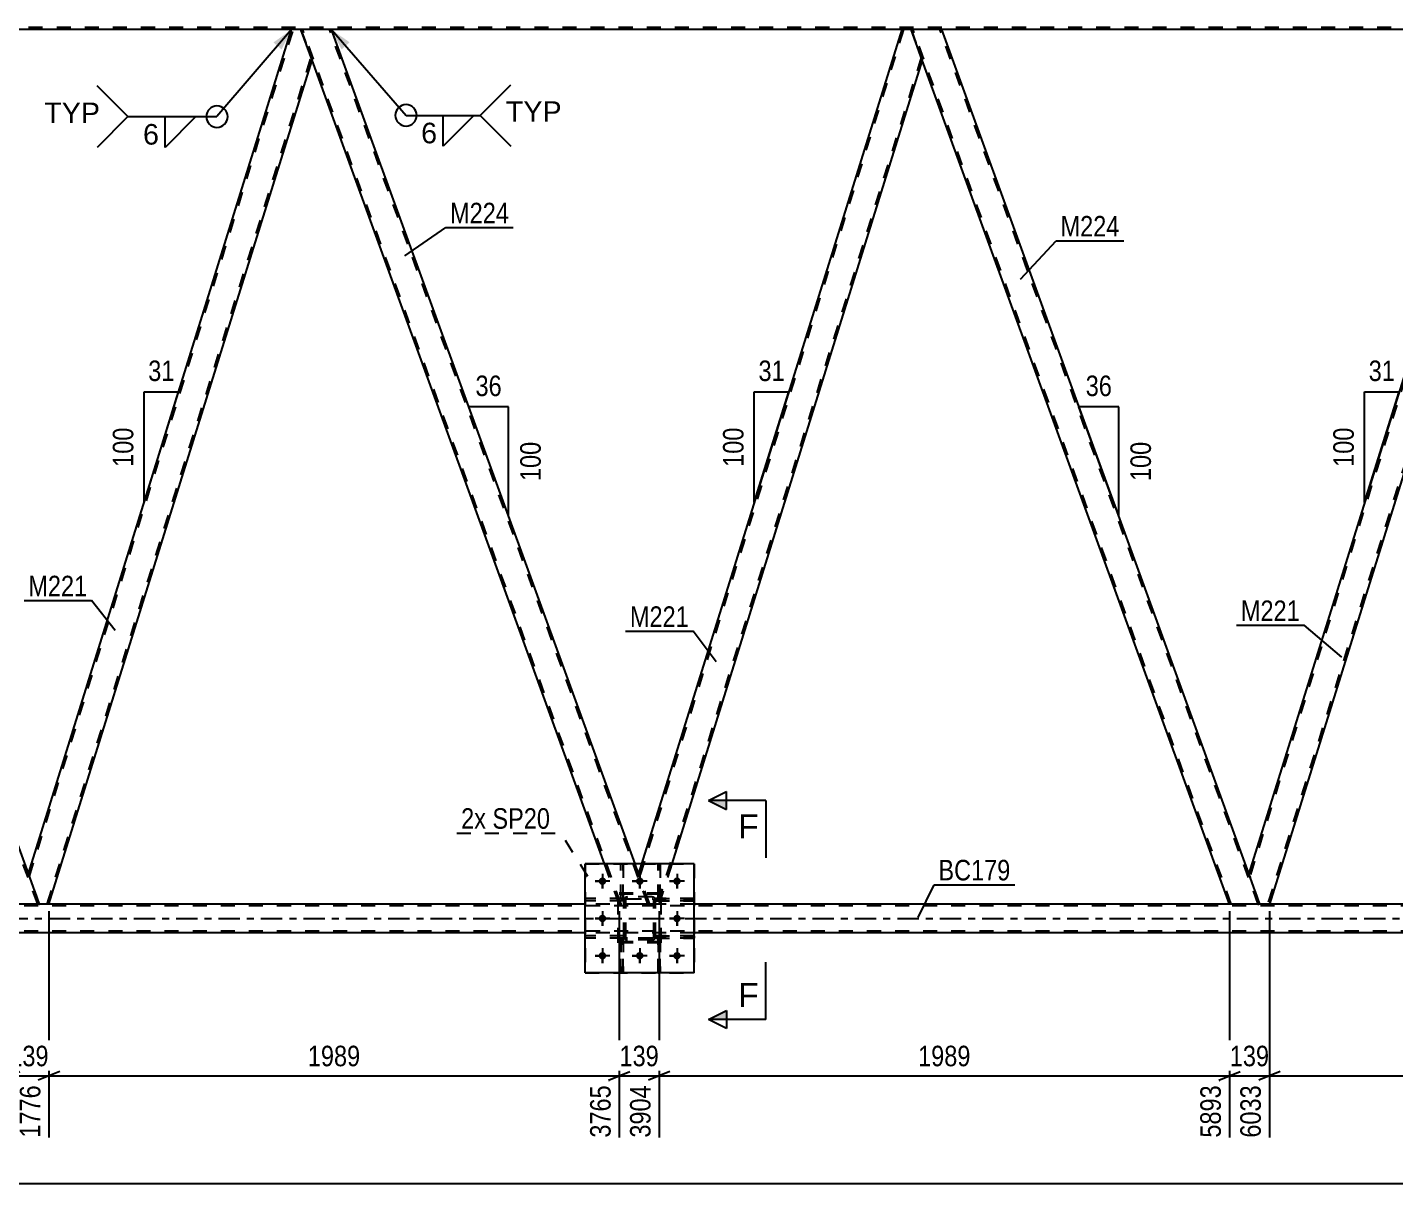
# Model space of a CAD drawing. Header units: millimetres. Extents: x 0 to 841, y 0 to 594.
# Drawn here: x 162.4 to 353.2, y 260 to 421.3 of the extents above; entities that cross this region are included whole.
import ezdxf

# ---------------------------------------------------------------- set-up
doc = ezdxf.new("R2010")
doc.units = ezdxf.units.MM
doc.linetypes.add('DXK_LINE_DOT2', pattern=[3.9198, 1.9599, -1.9599])
doc.linetypes.add('DXK_LINE_DOT3', pattern=[5.9187, 2.979, -0.9799, 0.9799, -0.9799])
doc.styles.add('Arial', font='ARIAL.TTF', dxfattribs={"height": 0.2})
doc.styles.add('Arial Narrow', font='ARIALN.TTF', dxfattribs={"height": 0.2})

# ---------------------------------------------------------------- blocks, each defined once
blk = doc.blocks.new('Part-122569384-5047 - 5043')
at = {"color": 7, "linetype": 'DXK_LINE_DOT2'}
for p, q in [((250.74, 294.21), (250.42, 294.21)), ((250.42, 294.21), (250.42, 289.38)), ((250.74, 289.38), (250.74, 294.21)), ((250.42, 293.61), (250.74, 293.61)), ((250.42, 289.38), (250.74, 289.38))]:
    blk.add_line(p, q, dxfattribs=at)
blk = doc.blocks.new('Part-122569384-5165 - 5043')
at = {"color": 2, "linetype": 'Continuous'}
for p, q in [((250.42, 304.57), (250.42, 304.58)), ((250.74, 304.58), (250.42, 304.58)), ((250.74, 304.57), (250.74, 304.58))]:
    blk.add_line(p, q, dxfattribs=at)
at = {"color": 7, "linetype": 'DXK_LINE_DOT2'}
for p, q in [((250.42, 299.73), (250.42, 304.57)), ((250.74, 299.73), (250.74, 304.57)), ((250.42, 300.33), (250.74, 300.33)), ((250.74, 299.73), (250.42, 299.73))]:
    blk.add_line(p, q, dxfattribs=at)
blk = doc.blocks.new('Part-122569384-5062 - 5043')
at = {"color": 2, "linetype": 'Continuous'}
for p, q in [((245.22, 304.57), (245.22, 304.58)), ((245.54, 304.58), (245.22, 304.58)), ((245.54, 304.57), (245.54, 304.58))]:
    blk.add_line(p, q, dxfattribs=at)
at = {"color": 7, "linetype": 'DXK_LINE_DOT2'}
for p, q in [((245.22, 299.73), (245.22, 304.57)), ((245.54, 299.73), (245.54, 304.57)), ((245.22, 300.33), (245.54, 300.33)), ((245.54, 299.73), (245.22, 299.73))]:
    blk.add_line(p, q, dxfattribs=at)
blk = doc.blocks.new('Part-122569384-5204 - 5043')
at = {"color": 2, "linetype": 'Continuous'}
for p, q in [((162.59, 303.23), (199.29, 420.98)), ((200.61, 420.98), (199.29, 420.98)), ((202.15, 416.73), (200.61, 420.98)), ((165.45, 298.98), (202.15, 416.73)), ((164.13, 298.98), (162.59, 303.23)), ((165.41, 298.98), (164.13, 298.98)), ((165.45, 298.98), (165.41, 298.98))]:
    blk.add_line(p, q, dxfattribs=at)
at = {"color": 7, "linetype": 'DXK_LINE_DOT2'}
for p, q in [((162.72, 302.86), (199.54, 420.98)), ((165.2, 298.98), (202.02, 417.1)), ((165.18, 298.98), (165.14, 298.98))]:
    blk.add_line(p, q, dxfattribs=at)
blk = doc.blocks.new('Part-122569384-5065 - 5043')
at = {"color": 7, "linetype": 'DXK_LINE_DOT2'}
for p, q in [((250.42, 299.73), (250.42, 304.58)), ((250.42, 304.58), (250.74, 304.58)), ((250.74, 304.58), (250.74, 299.73)), ((250.42, 300.33), (250.74, 300.33)), ((250.74, 299.73), (250.42, 299.73))]:
    blk.add_line(p, q, dxfattribs=at)
blk = doc.blocks.new('Part-122569384-5068 - 5043')
at = {"color": 7, "linetype": 'DXK_LINE_DOT2'}
for p, q in [((255.47, 294.54), (250.07, 294.54)), ((250.07, 294.54), (250.07, 294.22)), ((250.07, 294.22), (255.47, 294.22)), ((250.67, 294.22), (250.67, 294.54)), ((255.47, 294.22), (255.47, 294.54))]:
    blk.add_line(p, q, dxfattribs=at)
blk = doc.blocks.new('Part-122569384-5071 - 5043')
at = {"color": 7, "linetype": 'DXK_LINE_DOT2'}
for p, q in [((255.47, 299.74), (250.07, 299.74)), ((250.07, 299.74), (250.07, 299.42)), ((250.67, 299.42), (250.67, 299.74)), ((255.47, 299.42), (255.47, 299.74)), ((250.07, 299.42), (255.47, 299.42))]:
    blk.add_line(p, q, dxfattribs=at)
blk = doc.blocks.new('Part-122569384-5077 - 5043')
at = {"color": 7, "linetype": 'DXK_LINE_DOT2'}
for p, q in [((250.07, 299.42), (250.07, 299.74)), ((250.07, 299.74), (255.47, 299.74)), ((250.67, 299.42), (250.67, 299.74)), ((255.47, 299.74), (255.47, 299.42)), ((255.47, 299.42), (250.07, 299.42))]:
    blk.add_line(p, q, dxfattribs=at)
blk = doc.blocks.new('Part-122569384-5174 - 5043')
at = {"color": 7, "linetype": 'DXK_LINE_DOT2'}
for p, q in [((250.07, 294.22), (250.07, 294.54)), ((250.07, 294.54), (255.47, 294.54)), ((255.47, 294.22), (250.07, 294.22)), ((250.67, 294.22), (250.67, 294.54)), ((255.47, 294.54), (255.47, 294.22))]:
    blk.add_line(p, q, dxfattribs=at)
blk = doc.blocks.new('Part-122569384-5171 - 5043')
at = {"color": 7, "linetype": 'DXK_LINE_DOT2'}
for p, q in [((245.67, 299.74), (240.27, 299.74)), ((240.27, 299.42), (240.27, 299.74)), ((245.07, 299.42), (245.07, 299.74)), ((245.67, 299.74), (245.67, 299.42)), ((245.67, 299.42), (240.27, 299.42))]:
    blk.add_line(p, q, dxfattribs=at)
blk = doc.blocks.new('Part-122569384-5108 - 5043')
at = {"color": 2, "linetype": 'Continuous'}
for p, q in [((119.73, 420.98), (115.47, 420.98)), ((159.88, 298.98), (115.47, 420.98)), ((162.59, 303.23), (119.73, 420.98)), ((163.82, 298.98), (159.88, 298.98)), ((164.09, 298.98), (163.82, 298.98)), ((164.09, 298.98), (164.13, 298.98))]:
    blk.add_line(p, q, dxfattribs=at)
at = {"color": 7, "linetype": 'DXK_LINE_DOT2'}
for p, q in [((160.13, 298.98), (115.73, 420.98)), ((163.88, 298.98), (119.47, 420.98)), ((164.13, 298.98), (162.59, 303.23)), ((163.82, 298.98), (163.98, 298.98)), ((164.13, 298.98), (164.13, 298.98))]:
    blk.add_line(p, q, dxfattribs=at)
blk = doc.blocks.new('Part-122569384-5133 - 5043')
at = {"color": 2, "linetype": 'Continuous'}
for p, q in [((290, 420.98), (285.74, 420.98)), ((332.85, 303.23), (290, 420.98)), ((330.14, 298.98), (287.29, 416.73)), ((334.09, 298.98), (330.14, 298.98)), ((334.36, 298.98), (334.09, 298.98)), ((334.36, 298.98), (334.4, 298.98))]:
    blk.add_line(p, q, dxfattribs=at)
at = {"color": 7, "linetype": 'DXK_LINE_DOT2'}
for p, q in [((285.74, 420.98), (287.29, 416.73)), ((330.4, 298.98), (286, 420.98)), ((334.15, 298.98), (289.74, 420.98)), ((334.4, 298.98), (332.85, 303.23)), ((334.09, 298.98), (334.25, 298.98))]:
    blk.add_line(p, q, dxfattribs=at)
blk = doc.blocks.new('Part-122569384-5529 - 5043')
at = {"color": 7, "linetype": 'DXK_LINE_DOT2'}
for p, q in [((245.67, 299.74), (240.27, 299.74)), ((240.27, 299.74), (240.27, 299.42)), ((245.07, 299.42), (245.07, 299.74)), ((245.67, 299.42), (245.67, 299.74)), ((245.67, 299.42), (240.27, 299.42))]:
    blk.add_line(p, q, dxfattribs=at)
blk = doc.blocks.new('Part-122569384-5531 - 5043')
at = {"color": 7, "linetype": 'DXK_LINE_DOT2'}
for p, q in [((250.87, 300.38), (244.87, 300.38)), ((244.87, 293.58), (244.87, 300.38)), ((250.87, 293.58), (250.87, 300.38)), ((250.87, 293.58), (244.87, 293.58))]:
    blk.add_line(p, q, dxfattribs=at)
blk = doc.blocks.new('Part-122569384-5168 - 5043')
at = {"color": 7, "linetype": 'DXK_LINE_DOT2'}
for p, q in [((245.67, 294.54), (240.27, 294.54)), ((240.27, 294.22), (240.27, 294.54)), ((245.67, 294.22), (240.27, 294.22)), ((245.07, 294.22), (245.07, 294.54)), ((245.67, 294.54), (245.67, 294.22))]:
    blk.add_line(p, q, dxfattribs=at)
blk = doc.blocks.new('Part-122569384-5178 - 5043')
at = {"color": 7, "linetype": 'DXK_LINE_DOT2'}
for p, q in [((245.22, 299.73), (245.22, 304.58)), ((245.22, 304.58), (245.54, 304.58)), ((245.54, 304.58), (245.54, 299.73)), ((245.22, 300.33), (245.54, 300.33)), ((245.54, 299.73), (245.22, 299.73))]:
    blk.add_line(p, q, dxfattribs=at)
blk = doc.blocks.new('Part-122569384-5184 - 5043')
at = {"color": 7, "linetype": 'DXK_LINE_DOT2'}
for p, q in [((245.22, 289.38), (245.22, 294.21)), ((245.22, 294.21), (245.54, 294.21)), ((245.54, 294.21), (245.54, 289.38)), ((245.22, 293.61), (245.54, 293.61)), ((245.54, 289.38), (245.22, 289.38))]:
    blk.add_line(p, q, dxfattribs=at)
blk = doc.blocks.new('Part-122569384-5191 - 5043')
at = {"color": 7, "linetype": 'DXK_LINE_DOT2'}
for p, q in [((775.43, 298.74), (94.41, 298.74)), ((165.45, 298.98), (159.88, 298.98)), ((255.47, 298.98), (240.27, 298.98)), ((335.72, 298.98), (330.14, 298.98)), ((775.43, 295.22), (94.41, 295.22)), ((255.47, 294.98), (240.27, 294.98))]:
    blk.add_line(p, q, dxfattribs=at)
at = {"color": 2, "linetype": 'Continuous'}
for p, q in [((240.27, 298.98), (165.45, 298.98)), ((330.14, 298.98), (255.47, 298.98)), ((415.28, 298.98), (335.72, 298.98)), ((240.27, 294.98), (94.41, 294.98)), ((495.67, 294.98), (255.47, 294.98))]:
    blk.add_line(p, q, dxfattribs=at)
at = {"color": 7, "linetype": 'DXK_LINE_DOT3'}
blk.add_line((94.41, 296.98), (775.43, 296.98), dxfattribs=at)
blk = doc.blocks.new('Part-122569384-5209 - 5043')
at = {"color": 2, "linetype": 'Continuous'}
for p, q in [((204.86, 420.98), (200.61, 420.98)), ((247.23, 304.57), (204.86, 420.98)), ((242.97, 304.57), (202.15, 416.73))]:
    blk.add_line(p, q, dxfattribs=at)
at = {"color": 7, "linetype": 'DXK_LINE_DOT2'}
for p, q in [((200.61, 420.98), (202.15, 416.73)), ((245.27, 298.98), (200.86, 420.98)), ((249.01, 298.98), (204.61, 420.98)), ((245.01, 298.98), (242.97, 304.57)), ((249.27, 298.98), (247.23, 304.57)), ((249.27, 298.98), (245.01, 298.98))]:
    blk.add_line(p, q, dxfattribs=at)
blk = doc.blocks.new('Part-122569384-5214 - 5043')
at = {"color": 7, "linetype": 'DXK_LINE_DOT2'}
for p, q in [((284.67, 420.98), (247.86, 302.86)), ((287.15, 417.1), (250.33, 298.98)), ((248.14, 304.57), (247.72, 303.23)), ((252.33, 304.57), (250.58, 298.98)), ((249.27, 298.98), (247.72, 303.23)), ((250.58, 298.98), (249.27, 298.98))]:
    blk.add_line(p, q, dxfattribs=at)
at = {"color": 2, "linetype": 'Continuous'}
for p, q in [((284.42, 420.98), (248.14, 304.57)), ((285.74, 420.98), (284.42, 420.98)), ((287.29, 416.73), (285.74, 420.98)), ((287.29, 416.73), (252.33, 304.57))]:
    blk.add_line(p, q, dxfattribs=at)
blk = doc.blocks.new('Bolt-122569384-5215 - 5043')
at = {"linetype": 'Continuous'}
for points in [[(243.19, 302.17, -1), (242.15, 302.17, -1)], [(248.39, 302.17, -1), (247.35, 302.17, -1)], [(253.59, 302.17, -1), (252.55, 302.17, -1)], [(243.19, 296.97, -1), (242.15, 296.97, -1)], [(253.59, 296.97, -1), (252.55, 296.97, -1)], [(243.19, 291.77, -1), (242.15, 291.77, -1)], [(248.39, 291.77, -1), (247.35, 291.77, -1)], [(253.59, 291.77, -1), (252.55, 291.77, -1)]]:
    blk.add_hatch(color=1, dxfattribs=at).paths.add_polyline_path(points)
at = {"color": 1, "linetype": 'Continuous'}
for p, q in [((243.71, 302.17), (241.63, 302.17)), ((242.67, 303.21), (242.67, 301.13)), ((248.91, 302.17), (246.83, 302.17)), ((247.87, 303.21), (247.87, 301.13)), ((254.11, 302.17), (252.03, 302.17)), ((253.07, 303.21), (253.07, 301.13)), ((242.67, 298.01), (242.67, 295.93)), ((253.07, 298.01), (253.07, 295.93)), ((243.71, 296.97), (241.63, 296.97)), ((254.11, 296.97), (252.03, 296.97)), ((242.67, 292.81), (242.67, 290.73)), ((247.87, 292.81), (247.87, 290.73)), ((253.07, 292.81), (253.07, 290.73)), ((243.71, 291.77), (241.63, 291.77)), ((248.91, 291.77), (246.83, 291.77)), ((254.11, 291.77), (252.03, 291.77))]:
    blk.add_line(p, q, dxfattribs=at)
blk = doc.blocks.new('Part-122569384-5220 - 5043')
at = {"color": 7, "linetype": 'DXK_LINE_DOT2'}
for p, q in [((748.62, 421.3), (48.55, 421.3)), ((720.06, 420.98), (199.29, 420.98)), ((204.86, 420.98), (199.29, 420.98)), ((290, 420.98), (284.42, 420.98))]:
    blk.add_line(p, q, dxfattribs=at)
at = {"color": 2, "linetype": 'Continuous'}
for p, q in [((199.29, 420.98), (119.73, 420.98)), ((284.42, 420.98), (204.86, 420.98)), ((369.56, 420.98), (290, 420.98))]:
    blk.add_line(p, q, dxfattribs=at)
blk = doc.blocks.new('Part-122569384-5343 - 5043')
at = {"color": 7, "linetype": 'DXK_LINE_DOT2'}
for p, q in [((250.42, 289.38), (250.42, 294.21)), ((250.42, 294.21), (250.74, 294.21)), ((250.74, 294.21), (250.74, 289.38)), ((250.42, 293.61), (250.74, 293.61)), ((250.74, 289.38), (250.42, 289.38))]:
    blk.add_line(p, q, dxfattribs=at)
blk = doc.blocks.new('Part-122569384-5353 - 5043')
at = {"color": 7, "linetype": 'DXK_LINE_DOT2'}
for p, q in [((250.87, 300.51), (244.87, 300.51)), ((244.87, 293.71), (244.87, 300.51)), ((250.87, 293.71), (250.87, 300.51)), ((250.87, 293.71), (244.87, 293.71))]:
    blk.add_line(p, q, dxfattribs=at)
blk = doc.blocks.new('Part-122569384-5494 - 5043')
at = {"color": 2, "linetype": 'Continuous'}
for p, q in [((369.56, 420.98), (332.85, 303.23)), ((370.87, 420.98), (369.56, 420.98)), ((372.42, 416.73), (370.87, 420.98)), ((372.42, 416.73), (335.72, 298.98)), ((334.4, 298.98), (332.85, 303.23)), ((335.68, 298.98), (334.4, 298.98)), ((335.72, 298.98), (335.68, 298.98))]:
    blk.add_line(p, q, dxfattribs=at)
at = {"color": 7, "linetype": 'DXK_LINE_DOT2'}
for p, q in [((369.81, 420.98), (332.99, 302.86)), ((372.29, 417.1), (335.47, 298.98)), ((335.45, 298.98), (335.41, 298.98)), ((335.72, 298.98), (335.72, 298.98))]:
    blk.add_line(p, q, dxfattribs=at)
blk = doc.blocks.new('Bolt-122569384-5495 - 5043')
at = {"color": 1, "linetype": 'Continuous'}
for p, q in [((241.63, 302.17), (242.32, 302.17)), ((242.67, 303.21), (242.67, 302.52)), ((242.67, 301.13), (242.67, 301.83)), ((243.71, 302.17), (243.01, 302.17)), ((246.83, 302.17), (247.52, 302.17)), ((247.87, 303.21), (247.87, 302.52)), ((247.87, 301.13), (247.87, 301.83)), ((248.91, 302.17), (248.21, 302.17)), ((252.03, 302.17), (252.72, 302.17)), ((253.07, 303.21), (253.07, 302.52)), ((253.07, 301.13), (253.07, 301.83)), ((254.11, 302.17), (253.41, 302.17)), ((242.67, 298.01), (242.67, 297.32)), ((253.07, 298.01), (253.07, 297.32)), ((241.63, 296.97), (242.32, 296.97)), ((242.67, 295.93), (242.67, 296.63)), ((243.71, 296.97), (243.01, 296.97)), ((252.03, 296.97), (252.72, 296.97)), ((253.07, 295.93), (253.07, 296.63)), ((254.11, 296.97), (253.41, 296.97)), ((242.67, 292.81), (242.67, 292.12)), ((247.87, 292.81), (247.87, 292.12)), ((253.07, 292.81), (253.07, 292.12)), ((241.63, 291.77), (242.32, 291.77)), ((242.67, 290.73), (242.67, 291.43)), ((243.71, 291.77), (243.01, 291.77)), ((246.83, 291.77), (247.52, 291.77)), ((247.87, 290.73), (247.87, 291.43)), ((248.91, 291.77), (248.21, 291.77)), ((252.03, 291.77), (252.72, 291.77)), ((253.07, 290.73), (253.07, 291.43)), ((254.11, 291.77), (253.41, 291.77))]:
    blk.add_line(p, q, dxfattribs=at)
blk = doc.blocks.new('Part-122569384-5524 - 5043')
at = {"color": 7, "linetype": 'DXK_LINE_DOT2'}
for p, q in [((245.54, 294.21), (245.22, 294.21)), ((245.22, 294.21), (245.22, 289.38)), ((245.54, 289.38), (245.54, 294.21)), ((245.22, 293.61), (245.54, 293.61)), ((245.22, 289.38), (245.54, 289.38))]:
    blk.add_line(p, q, dxfattribs=at)
blk = doc.blocks.new('Part-122569384-5526 - 5043')
at = {"color": 7, "linetype": 'DXK_LINE_DOT2'}
for p, q in [((245.67, 294.54), (240.27, 294.54)), ((240.27, 294.54), (240.27, 294.22)), ((245.67, 294.22), (240.27, 294.22)), ((245.07, 294.22), (245.07, 294.54)), ((245.67, 294.22), (245.67, 294.54))]:
    blk.add_line(p, q, dxfattribs=at)
blk = doc.blocks.new('Part-122569384-5530 - 5043')
at = {"color": 7, "linetype": 'DXK_LINE_DOT2'}
for p, q in [((245.67, 299.49), (245.7, 299.68)), ((245.7, 299.68), (245.67, 299.49)), ((245.67, 294.45), (245.67, 299.49)), ((245.91, 299.49), (245.92, 299.59)), ((245.91, 294.45), (245.91, 299.49)), ((245.92, 299.59), (245.98, 299.66)), ((245.96, 299.94), (246.15, 299.97)), ((246.15, 299.97), (245.96, 299.94)), ((245.98, 299.66), (246.05, 299.72)), ((246.05, 299.72), (246.15, 299.73)), ((249.59, 299.97), (246.15, 299.97)), ((246.15, 299.73), (249.59, 299.73)), ((249.59, 299.97), (249.77, 299.94)), ((249.77, 299.94), (249.59, 299.97)), ((249.59, 299.73), (249.68, 299.72)), ((249.68, 299.72), (249.76, 299.66)), ((249.76, 299.66), (249.81, 299.59)), ((249.81, 299.59), (249.83, 299.49)), ((249.83, 294.45), (249.83, 299.49)), ((250.03, 299.68), (250.07, 299.49)), ((250.07, 299.49), (250.03, 299.68)), ((250.07, 294.45), (250.07, 299.49)), ((245.7, 294.27), (245.67, 294.45)), ((245.67, 294.45), (245.7, 294.27)), ((245.92, 294.36), (245.91, 294.45)), ((245.98, 294.28), (245.92, 294.36)), ((246.15, 293.97), (245.96, 294.01)), ((245.96, 294.01), (246.15, 293.97)), ((246.05, 294.23), (245.98, 294.28)), ((246.15, 294.21), (246.05, 294.23)), ((249.59, 294.21), (246.15, 294.21)), ((249.59, 293.97), (246.15, 293.97)), ((249.68, 294.23), (249.59, 294.21)), ((249.77, 294.01), (249.59, 293.97)), ((249.59, 293.97), (249.77, 294.01)), ((249.76, 294.28), (249.68, 294.23)), ((249.81, 294.36), (249.76, 294.28)), ((249.83, 294.45), (249.81, 294.36)), ((250.07, 294.45), (250.03, 294.27)), ((250.03, 294.27), (250.07, 294.45))]:
    blk.add_line(p, q, dxfattribs=at)
at = {"color": 7, "linetype": 'DXK_LINE_DOT3'}
blk.add_line((247.87, 296.97), (247.87, 296.97), dxfattribs=at)
at = {"color": 7, "linetype": 'DXK_LINE_DOT2'}
for centre, start, end in [((246.15, 299.49), 112.5, 157.5), ((246.15, 299.49), 112.5, 157.5), ((249.59, 299.49), 22.5, 67.5), ((249.59, 299.49), 22.5, 67.5), ((246.15, 294.45), 202.5, 247.5), ((246.15, 294.45), 202.5, 247.5), ((249.59, 294.45), 292.5, 337.5), ((249.59, 294.45), 292.5, 337.5)]:
    blk.add_arc(centre, 0.48, start, end, dxfattribs=at)
blk = doc.blocks.new('Part-122569384-5532 - 5043')
at = {"color": 7, "linetype": 'DXK_LINE_DOT2'}
for p, q in [((245.67, 299.49), (245.7, 299.68)), ((245.7, 299.68), (245.67, 299.49)), ((245.67, 294.45), (245.67, 299.49)), ((245.91, 299.49), (245.92, 299.59)), ((245.91, 294.45), (245.91, 299.49)), ((245.92, 299.59), (245.98, 299.66)), ((245.96, 299.94), (246.15, 299.97)), ((246.15, 299.97), (245.96, 299.94)), ((245.98, 299.66), (246.05, 299.72)), ((246.05, 299.72), (246.15, 299.73)), ((249.59, 299.97), (246.15, 299.97)), ((246.15, 299.73), (249.59, 299.73)), ((249.59, 299.97), (249.77, 299.94)), ((249.77, 299.94), (249.59, 299.97)), ((249.59, 299.73), (249.68, 299.72)), ((249.68, 299.72), (249.76, 299.66)), ((249.76, 299.66), (249.81, 299.59)), ((249.81, 299.59), (249.83, 299.49)), ((249.83, 294.45), (249.83, 299.49)), ((250.03, 299.68), (250.07, 299.49)), ((250.07, 299.49), (250.03, 299.68)), ((250.07, 294.45), (250.07, 299.49)), ((245.7, 294.27), (245.67, 294.45)), ((245.67, 294.45), (245.7, 294.27)), ((245.92, 294.36), (245.91, 294.45)), ((245.98, 294.28), (245.92, 294.36)), ((246.15, 293.97), (245.96, 294.01)), ((245.96, 294.01), (246.15, 293.97)), ((246.05, 294.23), (245.98, 294.28)), ((246.15, 294.21), (246.05, 294.23)), ((249.59, 294.21), (246.15, 294.21)), ((249.59, 293.97), (246.15, 293.97)), ((249.68, 294.23), (249.59, 294.21)), ((249.77, 294.01), (249.59, 293.97)), ((249.59, 293.97), (249.77, 294.01)), ((249.76, 294.28), (249.68, 294.23)), ((249.81, 294.36), (249.76, 294.28)), ((249.83, 294.45), (249.81, 294.36)), ((250.07, 294.45), (250.03, 294.27)), ((250.03, 294.27), (250.07, 294.45))]:
    blk.add_line(p, q, dxfattribs=at)
at = {"color": 7, "linetype": 'DXK_LINE_DOT3'}
blk.add_line((247.87, 296.97), (247.87, 296.97), dxfattribs=at)
at = {"color": 7, "linetype": 'DXK_LINE_DOT2'}
for centre, start, end in [((246.15, 299.49), 112.5, 157.5), ((246.15, 299.49), 112.5, 157.5), ((249.59, 299.49), 22.5, 67.5), ((249.59, 299.49), 22.5, 67.5), ((246.15, 294.45), 202.5, 247.5), ((246.15, 294.45), 202.5, 247.5), ((249.59, 294.45), 292.5, 337.5), ((249.59, 294.45), 292.5, 337.5)]:
    blk.add_arc(centre, 0.48, start, end, dxfattribs=at)
blk = doc.blocks.new('Part-122569384-5537 - 5043')
at = {"color": 7, "linetype": 'DXK_LINE_DOT2'}
for p, q in [((240.27, 304.57), (255.47, 304.57)), ((240.27, 304.57), (240.27, 289.37)), ((255.47, 304.57), (255.47, 289.37)), ((240.27, 289.37), (255.47, 289.37))]:
    blk.add_line(p, q, dxfattribs=at)
blk = doc.blocks.new('Part-122569384-5542 - 5043')
at = {"color": 2, "linetype": 'Continuous'}
for p, q in [((255.47, 304.57), (240.27, 304.57)), ((240.27, 289.37), (240.27, 304.57)), ((255.47, 289.37), (255.47, 304.57)), ((255.47, 289.37), (240.27, 289.37))]:
    blk.add_line(p, q, dxfattribs=at)
blk = doc.blocks.new('StraightDimension-122569384-18381 - 5043')
at = {"color": 7, "linetype": 'Continuous'}
for p, q in [((250.58, 297.98), (250.58, 266.39)), ((330.14, 297.98), (330.14, 266.39)), ((252.08, 275.6), (249.08, 274.4)), ((250.58, 275), (330.14, 275)), ((328.64, 274.4), (331.64, 275.6))]:
    blk.add_line(p, q, dxfattribs=at)
at = {"color": 0}
blk.add_wipeout([(294.62, 275.75), (294.62, 279.95), (286.11, 279.95), (286.11, 275.75)], dxfattribs=at)
at = {"color": 0, "linetype": 'Continuous'}
blk.add_wipeout([(329.54, 274.3), (325.34, 274.3), (325.34, 265.79), (329.54, 265.79)], dxfattribs=at)
at = {"color": 3, "style": 'Arial Narrow'}
blk.add_text('1989', height=2.863, dxfattribs=at).set_placement((286.71, 276.35))
at = {"color": 3, "linetype": 'Continuous', "style": 'Arial Narrow'}
blk.add_text('5893', height=2.863, rotation=90.0002, dxfattribs=at).set_placement((328.94, 266.39))
blk = doc.blocks.new('AngleDimension-122569384-15999 - 5043')
at = {"color": 7, "linetype": 'Continuous'}
for p, q in [((313.56, 356.23), (309.15, 368.35)), ((314.69, 368.35), (309.15, 368.35)), ((314.69, 353.13), (309.15, 368.35)), ((314.69, 353.13), (314.69, 368.35))]:
    blk.add_line(p, q, dxfattribs=at)
at = {"color": 0}
for points in [[(314.35, 369.25), (314.35, 373.45), (309.49, 373.45), (309.49, 369.25)], [(319.79, 364.08), (315.59, 364.08), (315.59, 357.4), (319.79, 357.4)]]:
    blk.add_wipeout(points, dxfattribs=at)
at = {"color": 3, "style": 'Arial Narrow'}
blk.add_text('36', height=2.863, dxfattribs=at).set_placement((310.09, 369.85))
blk.add_text('100', height=2.863, rotation=90.0002, dxfattribs=at).set_placement((319.19, 358))
blk = doc.blocks.new('AngleDimension-122569384-15985 - 5043')
at = {"color": 7, "linetype": 'Continuous'}
for p, q in [((228.43, 356.23), (224.02, 368.35)), ((229.56, 368.35), (224.02, 368.35)), ((229.56, 353.13), (224.02, 368.35)), ((229.56, 353.13), (229.56, 368.35))]:
    blk.add_line(p, q, dxfattribs=at)
at = {"color": 0}
for points in [[(229.22, 369.25), (229.22, 373.45), (224.36, 373.45), (224.36, 369.25)], [(234.66, 364.08), (230.46, 364.08), (230.46, 357.4), (234.66, 357.4)]]:
    blk.add_wipeout(points, dxfattribs=at)
at = {"color": 3, "style": 'Arial Narrow'}
blk.add_text('36', height=2.863, dxfattribs=at).set_placement((224.96, 369.85))
blk.add_text('100', height=2.863, rotation=90.0002, dxfattribs=at).set_placement((234.06, 358))
blk = doc.blocks.new('StraightDimension-122569384-18383 - 5043')
at = {"color": 7, "linetype": 'Continuous'}
for p, q in [((165.45, 297.98), (165.45, 266.39)), ((245.01, 297.98), (245.01, 266.39)), ((166.95, 275.6), (163.95, 274.4)), ((165.45, 275), (245.01, 275)), ((243.51, 274.4), (246.51, 275.6))]:
    blk.add_line(p, q, dxfattribs=at)
at = {"color": 0}
blk.add_wipeout([(209.49, 275.75), (209.49, 279.95), (200.97, 279.95), (200.97, 275.75)], dxfattribs=at)
at = {"color": 0, "linetype": 'Continuous'}
blk.add_wipeout([(244.41, 274.3), (240.21, 274.3), (240.21, 265.79), (244.41, 265.79)], dxfattribs=at)
at = {"color": 3, "style": 'Arial Narrow'}
blk.add_text('1989', height=2.863, dxfattribs=at).set_placement((201.57, 276.35))
at = {"color": 3, "linetype": 'Continuous', "style": 'Arial Narrow'}
blk.add_text('3765', height=2.863, rotation=90.0002, dxfattribs=at).set_placement((243.81, 266.39))
blk = doc.blocks.new('AngleDimension-122569384-5935 - 5043')
at = {"color": 7, "linetype": 'Continuous'}
for p, q in [((263.85, 370.45), (268.67, 370.45)), ((263.85, 354.99), (268.67, 370.45)), ((263.85, 354.99), (263.85, 370.45)), ((264.31, 356.47), (268.67, 370.45))]:
    blk.add_line(p, q, dxfattribs=at)
at = {"color": 0}
for points in [[(268.69, 371.35), (268.69, 375.55), (263.84, 375.55), (263.84, 371.35)], [(262.95, 366.06), (258.75, 366.06), (258.75, 359.38), (262.95, 359.38)]]:
    blk.add_wipeout(points, dxfattribs=at)
at = {"color": 3, "style": 'Arial Narrow'}
blk.add_text('31', height=2.863, dxfattribs=at).set_placement((264.44, 371.95))
blk.add_text('100', height=2.863, rotation=90.0002, dxfattribs=at).set_placement((262.35, 359.98))
blk = doc.blocks.new('StraightDimension-122569384-18380 - 5043')
at = {"color": 7, "linetype": 'Continuous'}
for p, q in [((330.14, 297.98), (330.14, 266.39)), ((335.72, 297.98), (335.72, 266.39)), ((328.64, 274.4), (331.64, 275.6)), ((330.14, 275), (335.72, 275)), ((337.22, 275.6), (334.22, 274.4))]:
    blk.add_line(p, q, dxfattribs=at)
at = {"color": 0}
blk.add_wipeout([(336.27, 275.75), (336.27, 279.95), (329.59, 279.95), (329.59, 275.75)], dxfattribs=at)
at = {"color": 0, "linetype": 'Continuous'}
blk.add_wipeout([(335.12, 274.3), (330.92, 274.3), (330.92, 265.79), (335.12, 265.79)], dxfattribs=at)
at = {"color": 3, "style": 'Arial Narrow'}
blk.add_text('139', height=2.863, dxfattribs=at).set_placement((330.19, 276.35))
at = {"color": 3, "linetype": 'Continuous', "style": 'Arial Narrow'}
blk.add_text('6033', height=2.863, rotation=90.0002, dxfattribs=at).set_placement((334.52, 266.39))
blk = doc.blocks.new('AngleDimension-122569384-5785 - 5043')
at = {"color": 7, "linetype": 'Continuous'}
for p, q in [((348.99, 370.45), (353.81, 370.45)), ((348.99, 354.99), (353.81, 370.45)), ((348.99, 354.99), (348.99, 370.45)), ((349.45, 356.47), (353.81, 370.45))]:
    blk.add_line(p, q, dxfattribs=at)
at = {"color": 0}
for points in [[(353.83, 371.35), (353.83, 375.55), (348.97, 375.55), (348.97, 371.35)], [(348.09, 366.06), (343.89, 366.06), (343.89, 359.38), (348.09, 359.38)]]:
    blk.add_wipeout(points, dxfattribs=at)
at = {"color": 3, "style": 'Arial Narrow'}
blk.add_text('31', height=2.863, dxfattribs=at).set_placement((349.57, 371.95))
blk.add_text('100', height=2.863, rotation=90.0002, dxfattribs=at).set_placement((347.49, 359.98))
blk = doc.blocks.new('AngleDimension-122569384-5924 - 5043')
at = {"color": 7, "linetype": 'Continuous'}
for p, q in [((178.72, 370.45), (183.54, 370.45)), ((178.72, 354.99), (183.54, 370.45)), ((178.72, 354.99), (178.72, 370.45)), ((179.18, 356.47), (183.54, 370.45))]:
    blk.add_line(p, q, dxfattribs=at)
at = {"color": 0}
for points in [[(183.56, 371.35), (183.56, 375.55), (178.7, 375.55), (178.7, 371.35)], [(177.82, 366.06), (173.62, 366.06), (173.62, 359.38), (177.82, 359.38)]]:
    blk.add_wipeout(points, dxfattribs=at)
at = {"color": 3, "style": 'Arial Narrow'}
blk.add_text('31', height=2.863, dxfattribs=at).set_placement((179.3, 371.95))
blk.add_text('100', height=2.863, rotation=90.0002, dxfattribs=at).set_placement((177.22, 359.98))
blk = doc.blocks.new('StraightDimension-122569384-6560 - 5043')
at = {"color": 7, "linetype": 'Continuous'}
blk.add_line((47.91, 259.97), (792.05, 259.97), dxfattribs=at)
blk = doc.blocks.new('StraightDimension-122569384-18379 - 5043')
at = {"color": 7, "linetype": 'Continuous'}
for p, q in [((335.72, 297.98), (335.72, 266.39)), ((415.28, 297.98), (415.28, 266.39)), ((337.22, 275.6), (334.22, 274.4)), ((335.72, 275), (415.28, 275)), ((413.78, 274.4), (416.78, 275.6))]:
    blk.add_line(p, q, dxfattribs=at)
at = {"color": 0}
blk.add_wipeout([(379.75, 275.75), (379.75, 279.95), (371.24, 279.95), (371.24, 275.75)], dxfattribs=at)
at = {"color": 0, "linetype": 'Continuous'}
blk.add_wipeout([(414.68, 274.3), (410.48, 274.3), (410.48, 265.79), (414.68, 265.79)], dxfattribs=at)
at = {"color": 3, "style": 'Arial Narrow'}
blk.add_text('1989', height=2.863, dxfattribs=at).set_placement((371.84, 276.35))
at = {"color": 3, "linetype": 'Continuous', "style": 'Arial Narrow'}
blk.add_text('8022', height=2.863, rotation=90.0002, dxfattribs=at).set_placement((414.08, 266.39))
blk = doc.blocks.new('StraightDimension-122569384-18382 - 5043')
at = {"color": 7, "linetype": 'Continuous'}
for p, q in [((245.01, 297.98), (245.01, 266.39)), ((250.58, 297.98), (250.58, 266.39)), ((243.51, 274.4), (246.51, 275.6)), ((245.01, 275), (250.58, 275)), ((252.08, 275.6), (249.08, 274.4))]:
    blk.add_line(p, q, dxfattribs=at)
at = {"color": 0}
blk.add_wipeout([(251.14, 275.75), (251.14, 279.95), (244.45, 279.95), (244.45, 275.75)], dxfattribs=at)
at = {"color": 0, "linetype": 'Continuous'}
blk.add_wipeout([(249.98, 274.3), (245.78, 274.3), (245.78, 265.79), (249.98, 265.79)], dxfattribs=at)
at = {"color": 3, "style": 'Arial Narrow'}
blk.add_text('139', height=2.863, dxfattribs=at).set_placement((245.05, 276.35))
at = {"color": 3, "linetype": 'Continuous', "style": 'Arial Narrow'}
blk.add_text('3904', height=2.863, rotation=90.0002, dxfattribs=at).set_placement((249.38, 266.39))
blk = doc.blocks.new('StraightDimension-122569384-18384 - 5043')
at = {"color": 7, "linetype": 'Continuous'}
for p, q in [((159.88, 297.98), (159.88, 266.39)), ((165.45, 297.98), (165.45, 266.39)), ((158.38, 274.4), (161.38, 275.6)), ((159.88, 275), (165.45, 275)), ((166.95, 275.6), (163.95, 274.4))]:
    blk.add_line(p, q, dxfattribs=at)
at = {"color": 0}
blk.add_wipeout([(166.01, 275.75), (166.01, 279.95), (159.32, 279.95), (159.32, 275.75)], dxfattribs=at)
at = {"color": 0, "linetype": 'Continuous'}
blk.add_wipeout([(164.85, 274.3), (160.65, 274.3), (160.65, 265.79), (164.85, 265.79)], dxfattribs=at)
at = {"color": 3, "style": 'Arial Narrow'}
blk.add_text('139', height=2.863, dxfattribs=at).set_placement((159.92, 276.35))
at = {"color": 3, "linetype": 'Continuous', "style": 'Arial Narrow'}
blk.add_text('1776', height=2.863, rotation=90.0002, dxfattribs=at).set_placement((164.25, 266.39))
blk = doc.blocks.new('Mark-122569384-5200 - 5043')
at = {"color": 0}
blk.add_wipeout([(170.8, 341.92), (170.8, 344.92), (162.57, 344.92), (162.57, 341.92)], dxfattribs=at)
blk.add_wipeout([(170.8, 341.92), (170.8, 344.92), (162.57, 344.92), (162.57, 341.92)], dxfattribs=at)
at = {"color": 30, "linetype": 'Continuous'}
for p in [(161.97, 341.32), (174.69, 337.13)]:
    blk.add_line(p, (171.4, 341.32), dxfattribs=at)
at = {"color": 3, "style": 'Arial Narrow'}
blk.add_text('M221', height=2.863, dxfattribs=at).set_placement((162.57, 341.92))
blk = doc.blocks.new('Mark-122569384-5129 - 5043')
at = {"color": 0}
blk.add_wipeout([(314.81, 392.12), (314.81, 395.12), (306.58, 395.12), (306.58, 392.12)], dxfattribs=at)
blk.add_wipeout([(314.81, 392.12), (314.81, 395.12), (306.58, 395.12), (306.58, 392.12)], dxfattribs=at)
at = {"color": 30, "linetype": 'Continuous'}
for p, q in [((301, 386.18), (305.98, 391.52)), ((305.98, 391.52), (315.41, 391.52))]:
    blk.add_line(p, q, dxfattribs=at)
at = {"color": 3, "style": 'Arial Narrow'}
blk.add_text('M224', height=2.863, dxfattribs=at).set_placement((306.58, 392.12))
blk = doc.blocks.new('WeldMark-122569384-6933 - 5043')
at = {"linetype": 'Continuous'}
blk.add_hatch(color=30, dxfattribs=at).paths.add_polyline_path([(196.77, 419.19), (199.29, 420.98), (197.91, 418.21)])
at = {"color": 30, "linetype": 'Continuous'}
blk.add_line((199.29, 420.98), (188.89, 408.84), dxfattribs=at)
at = {"color": 3, "linetype": 'Continuous'}
for q in [(172.18, 413.12), (172.18, 404.55)]:
    blk.add_line((176.47, 408.84), q, dxfattribs=at)
for start, end in [(90, 270), (270, 90)]:
    blk.add_arc((188.89, 408.84), 1.5, start, end, dxfattribs=at)
at = {"color": 0}
blk.add_wipeout([(180.99, 404.74), (180.99, 408.14), (178.37, 408.14), (178.37, 404.74)], dxfattribs=at)
at = {"color": 30, "linetype": 'Continuous'}
blk.add_line((176.47, 408.84), (188.89, 408.84), dxfattribs=at)
at = {"color": 3, "linetype": 'Continuous'}
for p, q in [((181.65, 408.84), (185.94, 408.84)), ((185.94, 408.84), (181.65, 404.55)), ((181.65, 404.55), (181.65, 408.84))]:
    blk.add_line(p, q, dxfattribs=at)
at = {"color": 3, "style": 'Arial'}
blk.add_text('6', height=2.87, dxfattribs=at).set_placement((178.57, 404.94))
at = {"color": 0, "linetype": 'Continuous'}
blk.add_wipeout([(172.57, 407.94), (172.57, 410.94), (164.79, 410.94), (164.79, 407.94)], dxfattribs=at)
blk.add_wipeout([(172.57, 407.94), (172.57, 410.94), (164.79, 410.94), (164.79, 407.94)], dxfattribs=at)
at = {"color": 3, "linetype": 'Continuous', "style": 'Arial'}
blk.add_text('TYP', height=2.865, dxfattribs=at).set_placement((164.79, 407.94))
blk = doc.blocks.new('Mark-122569384-5187 - 5043')
at = {"color": 0}
blk.add_wipeout([(299.59, 302.28), (299.59, 305.28), (289.54, 305.28), (289.54, 302.28)], dxfattribs=at)
blk.add_wipeout([(299.59, 302.28), (299.59, 305.28), (289.54, 305.28), (289.54, 302.28)], dxfattribs=at)
at = {"color": 30, "linetype": 'Continuous'}
for p, q in [((286.71, 297.1), (288.94, 301.68)), ((288.94, 301.68), (300.19, 301.68))]:
    blk.add_line(p, q, dxfattribs=at)
at = {"color": 3, "style": 'Arial Narrow'}
blk.add_text('BC179', height=2.863, dxfattribs=at).set_placement((289.54, 302.28))
blk = doc.blocks.new('Mark-122569384-5205 - 5043')
at = {"color": 0}
blk.add_wipeout([(229.63, 393.96), (229.63, 396.96), (221.41, 396.96), (221.41, 393.96)], dxfattribs=at)
blk.add_wipeout([(229.63, 393.96), (229.63, 396.96), (221.41, 396.96), (221.41, 393.96)], dxfattribs=at)
at = {"color": 30, "linetype": 'Continuous'}
for p, q in [((215.11, 389.42), (220.81, 393.36)), ((220.81, 393.36), (230.23, 393.36))]:
    blk.add_line(p, q, dxfattribs=at)
at = {"color": 3, "style": 'Arial Narrow'}
blk.add_text('M224', height=2.863, dxfattribs=at).set_placement((221.41, 393.96))
blk = doc.blocks.new('Mark-122569384-5210 - 5043')
at = {"color": 0}
blk.add_wipeout([(254.72, 337.65), (254.72, 340.65), (246.5, 340.65), (246.5, 337.65)], dxfattribs=at)
blk.add_wipeout([(254.72, 337.65), (254.72, 340.65), (246.5, 340.65), (246.5, 337.65)], dxfattribs=at)
at = {"color": 30, "linetype": 'Continuous'}
for p in [(245.9, 337.05), (258.53, 332.77)]:
    blk.add_line(p, (255.32, 337.05), dxfattribs=at)
at = {"color": 3, "style": 'Arial Narrow'}
blk.add_text('M221', height=2.863, dxfattribs=at).set_placement((246.5, 337.65))
blk = doc.blocks.new('WeldMark-122569384-6947 - 5043')
at = {"linetype": 'Continuous'}
blk.add_hatch(color=30, dxfattribs=at).paths.add_polyline_path([(206.27, 418.22), (204.86, 420.98), (207.4, 419.21)])
at = {"color": 30, "linetype": 'Continuous'}
blk.add_line((204.86, 420.98), (215.27, 409.02), dxfattribs=at)
at = {"color": 3, "linetype": 'Continuous'}
for q in [(229.88, 413.3), (229.88, 404.73)]:
    blk.add_line((225.59, 409.02), q, dxfattribs=at)
blk.add_arc((215.27, 409.02), 1.5, 90, 270, dxfattribs=at)
at = {"color": 0}
blk.add_wipeout([(219.79, 404.92), (219.79, 408.32), (217.17, 408.32), (217.17, 404.92)], dxfattribs=at)
at = {"color": 30, "linetype": 'Continuous'}
blk.add_line((215.27, 409.02), (225.59, 409.02), dxfattribs=at)
at = {"color": 3, "linetype": 'Continuous'}
for p, q in [((220.45, 409.02), (224.74, 409.02)), ((224.74, 409.02), (220.45, 404.73)), ((220.45, 404.73), (220.45, 409.02))]:
    blk.add_line(p, q, dxfattribs=at)
blk.add_arc((215.27, 409.02), 1.5, 270, 90, dxfattribs=at)
at = {"color": 3, "style": 'Arial'}
blk.add_text('6', height=2.87, dxfattribs=at).set_placement((217.37, 405.12))
at = {"color": 0, "linetype": 'Continuous'}
blk.add_wipeout([(236.97, 408.12), (236.97, 411.12), (229.19, 411.12), (229.19, 408.12)], dxfattribs=at)
blk.add_wipeout([(236.97, 408.12), (236.97, 411.12), (229.19, 411.12), (229.19, 408.12)], dxfattribs=at)
at = {"color": 3, "linetype": 'Continuous', "style": 'Arial'}
blk.add_text('TYP', height=2.865, dxfattribs=at).set_placement((229.19, 408.12))
blk = doc.blocks.new('MarkSet-122569384-6983 - 5043')
at = {"color": 30, "linetype": 'DXK_LINE_DOT2'}
blk.add_line((240.62, 302.83), (236.86, 308.89), dxfattribs=at)
at = {"color": 0}
blk.add_wipeout([(226.42, 309.49), (226.42, 312.49), (222.95, 312.49), (222.95, 309.49)], dxfattribs=at)
blk.add_wipeout([(226.42, 309.49), (226.42, 312.49), (222.95, 312.49), (222.95, 309.49)], dxfattribs=at)
blk.add_wipeout([(235.36, 309.49), (235.36, 312.49), (227.32, 312.49), (227.32, 309.49)], dxfattribs=at)
blk.add_wipeout([(235.36, 309.49), (235.36, 312.49), (227.32, 312.49), (227.32, 309.49)], dxfattribs=at)
at = {"color": 30, "linetype": 'DXK_LINE_DOT2'}
blk.add_line((222.35, 308.89), (236.86, 308.89), dxfattribs=at)
at = {"color": 3, "style": 'Arial Narrow'}
for s, p in [('2x', (222.95, 309.49)), ('SP20', (227.32, 309.49))]:
    blk.add_text(s, height=2.863, dxfattribs=at).set_placement(p)
blk = doc.blocks.new('Mark-122569384-5490 - 5043')
at = {"color": 0}
blk.add_wipeout([(339.97, 338.47), (339.97, 341.47), (331.74, 341.47), (331.74, 338.47)], dxfattribs=at)
blk.add_wipeout([(339.97, 338.47), (339.97, 341.47), (331.74, 341.47), (331.74, 338.47)], dxfattribs=at)
at = {"color": 30, "linetype": 'Continuous'}
for p in [(331.14, 337.87), (345.82, 333.42)]:
    blk.add_line(p, (340.57, 337.87), dxfattribs=at)
at = {"color": 3, "style": 'Arial Narrow'}
blk.add_text('M221', height=2.863, dxfattribs=at).set_placement((331.74, 338.47))
blk = doc.blocks.new('SectionMark-122569384-6911 - 5043')
at = {"linetype": 'Continuous'}
for points in [[(259.97, 313.41), (259.97, 312.16), (257.47, 313.41)], [(259.97, 284.13), (259.97, 282.88), (257.47, 282.88)]]:
    blk.add_hatch(color=6, dxfattribs=at).paths.add_polyline_path(points)
at = {"color": 6, "linetype": 'Continuous'}
for p, q in [((257.47, 313.41), (259.97, 314.66)), ((265.47, 313.41), (257.47, 313.41)), ((257.47, 313.41), (259.97, 312.16)), ((259.97, 312.16), (259.97, 314.66)), ((265.47, 313.41), (265.47, 305.41)), ((265.47, 282.88), (265.47, 290.88)), ((257.47, 282.88), (259.97, 284.13)), ((265.47, 282.88), (257.47, 282.88)), ((259.97, 281.63), (257.47, 282.88)), ((259.97, 284.13), (259.97, 281.63))]:
    blk.add_line(p, q, dxfattribs=at)
at = {"color": 0, "linetype": 'Continuous'}
for points in [[(264.47, 308.16), (264.47, 311.66), (261.62, 311.66), (261.62, 308.16)], [(264.47, 284.63), (264.47, 288.13), (261.62, 288.13), (261.62, 284.63)]]:
    blk.add_wipeout(points, dxfattribs=at)
at = {"color": 3, "linetype": 'Continuous', "style": 'Arial'}
for p in [(261.62, 308.16), (261.62, 284.63)]:
    blk.add_text('F', height=3.34, dxfattribs=at).set_placement(p)

msp = doc.modelspace()

# ---------------------------------------------------------------- block references
for name in ['Part-122569384-5220 - 5043', 'Part-122569384-5108 - 5043', 'Part-122569384-5204 - 5043', 'Part-122569384-5209 - 5043', 'Part-122569384-5214 - 5043', 'Part-122569384-5133 - 5043', 'Part-122569384-5494 - 5043', 'Part-122569384-5537 - 5043', 'Part-122569384-5542 - 5043', 'Part-122569384-5062 - 5043', 'Part-122569384-5178 - 5043', 'Part-122569384-5165 - 5043', 'Part-122569384-5065 - 5043', 'Bolt-122569384-5215 - 5043', 'Bolt-122569384-5495 - 5043', 'Part-122569384-5171 - 5043', 'Part-122569384-5529 - 5043', 'Part-122569384-5353 - 5043', 'Part-122569384-5531 - 5043', 'Part-122569384-5530 - 5043', 'Part-122569384-5532 - 5043', 'Part-122569384-5071 - 5043', 'Part-122569384-5077 - 5043', 'Part-122569384-5191 - 5043', 'Part-122569384-5168 - 5043', 'Part-122569384-5526 - 5043', 'Part-122569384-5184 - 5043', 'Part-122569384-5524 - 5043', 'Part-122569384-5068 - 5043', 'Part-122569384-5174 - 5043', 'Part-122569384-5047 - 5043', 'Part-122569384-5343 - 5043']:
    msp.add_blockref(name, (0, 0))

# ---------------------------------------------------------------- next in the draw order: block references
for name in ['AngleDimension-122569384-5924 - 5043', 'AngleDimension-122569384-5935 - 5043', 'AngleDimension-122569384-5785 - 5043', 'AngleDimension-122569384-15985 - 5043', 'AngleDimension-122569384-15999 - 5043', 'StraightDimension-122569384-18383 - 5043', 'StraightDimension-122569384-18381 - 5043']:
    msp.add_blockref(name, (0, 0))

# ---------------------------------------------------------------- next in the draw order: block references
msp.add_blockref('StraightDimension-122569384-18380 - 5043', (0, 0))

# ---------------------------------------------------------------- next in the draw order: block references
msp.add_blockref('StraightDimension-122569384-6560 - 5043', (0, 0))

# ---------------------------------------------------------------- next in the draw order: block references
for name in ['WeldMark-122569384-6933 - 5043', 'WeldMark-122569384-6947 - 5043', 'Mark-122569384-5205 - 5043', 'Mark-122569384-5129 - 5043', 'Mark-122569384-5200 - 5043', 'Mark-122569384-5490 - 5043', 'Mark-122569384-5210 - 5043', 'SectionMark-122569384-6911 - 5043', 'MarkSet-122569384-6983 - 5043', 'Mark-122569384-5187 - 5043', 'StraightDimension-122569384-18384 - 5043', 'StraightDimension-122569384-18382 - 5043', 'StraightDimension-122569384-18379 - 5043']:
    msp.add_blockref(name, (0, 0))

doc.saveas('drawing.dxf')
